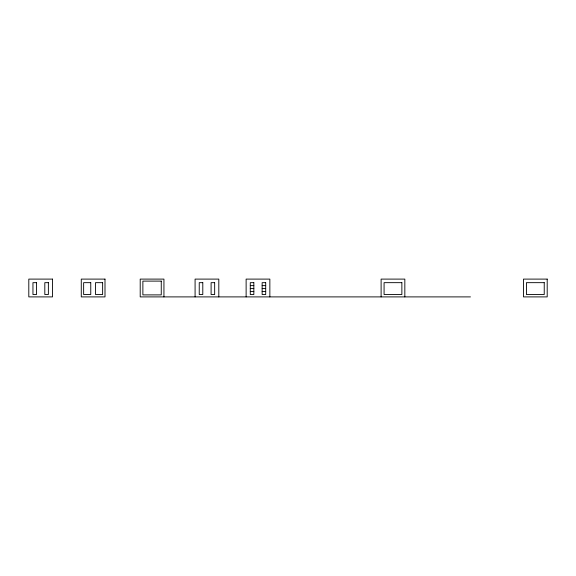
<?xml version="1.0" encoding="UTF-8"?>
<svg xmlns="http://www.w3.org/2000/svg" width="576" height="576" viewBox="0 0 576 576"><rect width="100%" height="100%" fill="white"/><g stroke="black" fill="none" stroke-linecap="round" stroke-linejoin="round"><path stroke-width="0.86" d="M250.279 285.624L253.836 285.624M262.145 285.624L265.702 285.624M250.279 288.59L253.836 288.59M262.145 288.59L265.702 288.59M250.279 291.557L253.836 291.557M262.145 291.557L265.702 291.557M470.455 296.899L140.206 296.899L140.206 279.101L163.937 279.101L163.937 296.899M404.834 296.899L404.834 279.101L381.11 279.101L381.11 296.899M269.856 296.899L269.856 279.101L246.125 279.101L246.125 296.899M218.808 296.899L218.808 279.101L195.084 279.101L195.084 296.899M52.524 279.101L28.8 279.101L28.8 296.899L52.524 296.899L52.524 279.101M104.998 279.101L81.274 279.101L81.274 296.899L104.998 296.899L104.998 279.101M547.2 279.101L523.476 279.101L523.476 296.899L547.2 296.899L547.2 279.101M161.258 281.11L142.877 281.11L142.877 294.89L161.258 294.89L161.258 281.11M36.511 282.665L32.954 282.665L32.954 294.523L36.511 294.523L36.511 282.665M48.377 282.665L44.813 282.665L44.813 294.523L48.377 294.523L48.377 282.665M90.763 282.665L83.642 282.665L83.642 294.523L90.763 294.523L90.763 282.665M102.629 282.665L95.508 282.665L95.508 294.523L102.629 294.523L102.629 282.665M202.795 282.665L199.238 282.665L199.238 294.523L202.795 294.523L202.795 282.665M214.661 282.665L211.097 282.665L211.097 294.523L214.661 294.523L214.661 282.665M253.836 282.665L250.279 282.665L250.279 294.523L253.836 294.523L253.836 282.665M265.702 282.665L262.145 282.665L262.145 294.523L265.702 294.523L265.702 282.665M401.868 282.665L384.077 282.665L384.077 294.523L401.868 294.523L401.868 282.665M544.234 282.665L526.435 282.665L526.435 294.523L544.234 294.523L544.234 282.665"/></g></svg>
